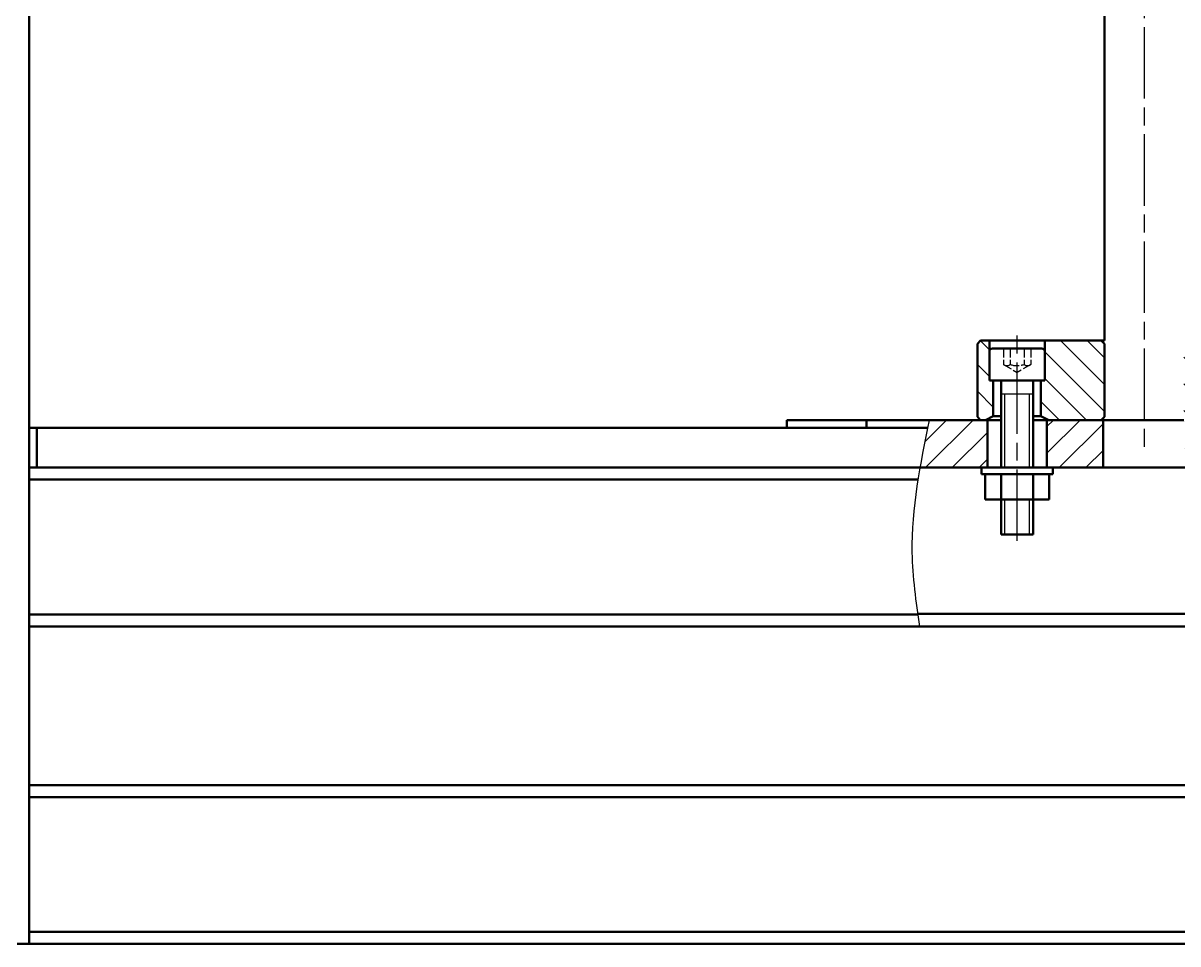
# Model space of a CAD drawing. Header units: millimetres. Extents: x -1615 to 4166, y 5 to 3174.
# Drawn here: x 221.9 to 318.9, y 2038 to 2115.4 of the extents above; entities that cross this region are included whole.
import ezdxf

# ---------------------------------------------------------------- set-up
doc = ezdxf.new("R2010")
doc.units = ezdxf.units.MM
doc.header["$LTSCALE"] = 0.25
for name, pattern in [('ACAD_ISO02W100', [15, 12, -3]), ('ACAD_ISO08W100', [36, 24, -3, 6, -3]), ('AM_ISO02W050x2', [3.75, 3, -0.75])]:
    doc.linetypes.add(name, pattern=pattern)
doc.layers.get('0').update_dxf_attribs({"lineweight": 50})
for name, color, linetype, lineweight in [('duong tam', 2, 'ACAD_ISO08W100', 25), ('Hatch', 5, 'Continuous', 25), ('Net dam', 7, 'Continuous', 50), ('net manh', 3, 'Continuous', 25), ('netdut', 6, 'ACAD_ISO02W100', 25)]:
    doc.layers.add(name, color=color, linetype=linetype, lineweight=lineweight)

msp = doc.modelspace()

# ---------------------------------------------------------------- hatches: boundary and pattern name
at = {"layer": 'Hatch'}
h = msp.add_hatch(dxfattribs=at)
h.set_pattern_fill('ANSI31', color=256, scale=0.5, angle=90)
h.paths.add_polyline_path([(312.725, 2088.434), (312.458, 2088.7), (308.391, 2088.7), (307.725, 2088.375), (307.725, 2085.367), (307.391, 2085.367), (307.391, 2082.359), (308.058, 2082.034), (312.458, 2082.034), (312.725, 2082.3)])
h.paths.add_polyline_path([(324.391, 2088.375), (323.725, 2088.7), (319.658, 2088.7), (319.391, 2088.434), (319.391, 2082.3), (319.658, 2082.034), (324.058, 2082.034), (324.725, 2082.359), (324.725, 2085.367), (324.391, 2085.367)])
h.paths.add_polyline_path([(330.058, 2088.434), (329.791, 2088.7), (329.725, 2088.7), (329.058, 2088.375), (329.058, 2085.367), (328.725, 2085.367), (328.725, 2082.359), (329.391, 2082.034), (329.791, 2082.034), (330.058, 2082.3)])
h.paths.add_polyline_path([(303.391, 2085.367), (303.058, 2085.367), (303.058, 2088.375), (302.391, 2088.7), (302.325, 2088.7), (302.058, 2088.434), (302.058, 2082.3), (302.325, 2082.034), (302.725, 2082.034), (303.391, 2082.359)])
h = msp.add_hatch(dxfattribs=at)
h.set_pattern_fill('ANSI31', color=256, scale=0.5)
edge = h.paths.add_edge_path()
edge.add_line((302.891, 2082.034), (298.003, 2082.034))
edge.add_spline(control_points=[(298.003, 2082.034), (297.957, 2081.811), (297.912, 2081.589), (297.867, 2081.367)], knot_values=[0, 0, 0, 0, 0.672991, 0.672991, 0.672991, 0.672991], degree=3, periodic=0)
edge.add_spline(control_points=[(297.867, 2081.367), (297.641, 2080.256), (297.419, 2079.145), (297.225, 2078.034)], knot_values=[0.672991, 0.672991, 0.672991, 0.672991, 4.03734, 4.03734, 4.03734, 4.03734], degree=3, periodic=0)
edge.add_line((297.225, 2078.034), (302.891, 2078.034))
edge.add_line((302.891, 2078.034), (302.891, 2082.034))
h.paths.add_polyline_path([(312.608, 2082.034), (307.891, 2082.034), (307.891, 2078.034), (312.608, 2078.034)])
h.paths.add_polyline_path([(324.225, 2082.034), (319.508, 2082.034), (319.508, 2078.034), (324.225, 2078.034)])
edge = h.paths.add_edge_path()
edge.add_spline(control_points=[(334.09, 2078.034), (334.038, 2078.498), (333.983, 2079.61), (334.192, 2080.72), (334.337, 2081.367)], knot_values=[0.677073, 0.677073, 0.677073, 0.677073, 2.085658, 4.056839, 4.056839, 4.056839, 4.056839], degree=3, periodic=0)
edge.add_spline(control_points=[(334.337, 2081.367), (334.387, 2081.589), (334.439, 2081.811), (334.492, 2082.034)], knot_values=[0, 0, 0, 0, 0.677073, 0.677073, 0.677073, 0.677073], degree=3, periodic=0)
edge.add_line((334.492, 2082.034), (329.225, 2082.034))
edge.add_line((329.225, 2082.034), (329.225, 2078.034))
edge.add_line((329.225, 2078.034), (334.09, 2078.034))

# ---------------------------------------------------------------- linework, layer by layer
at = {"color": 7, "linetype": 'Continuous', "lineweight": 25}
for p, q in [((303.058, 2085.367), (303.891, 2085.367)), ((306.891, 2085.367), (303.891, 2085.367)), ((304.058, 2084.3), (304.058, 2082.967)), ((306.725, 2084.2), (304.058, 2084.2)), ((306.725, 2082.967), (306.725, 2084.3)), ((306.725, 2078.034), (304.058, 2078.034))]:
    msp.add_line(p, q, dxfattribs=at)
at = {"layer": 'duong tam'}
for p, q in [((316.058, 2277.034), (316.058, 2079.034)), ((305.391, 2071.878), (305.391, 2089.478))]:
    msp.add_line(p, q, dxfattribs=at)
at = {"layer": 'Net dam'}
for p, q in [((222.391, 2078.034), (222.391, 2242.522)), ((312.725, 2143.547), (312.725, 2088.7)), ((302.058, 2088.434), (302.325, 2088.7)), ((302.325, 2088.7), (302.391, 2088.7)), ((302.391, 2088.7), (308.391, 2088.7)), ((303.058, 2085.367), (303.058, 2088.7)), ((307.725, 2088.7), (307.725, 2085.367)), ((308.391, 2088.7), (312.458, 2088.7)), ((312.458, 2088.7), (312.725, 2088.434)), ((312.458, 2088.7), (312.725, 2088.7)), ((302.058, 2082.3), (302.058, 2088.434)), ((303.058, 2087.767), (303.058, 2085.367)), ((303.325, 2088.034), (307.458, 2088.034)), ((307.725, 2087.767), (307.725, 2085.367)), ((312.725, 2082.3), (312.725, 2088.434)), ((303.391, 2085.367), (303.058, 2085.367)), ((307.725, 2085.367), (303.058, 2085.367)), ((307.725, 2085.367), (303.058, 2085.367)), ((303.391, 2082.359), (303.391, 2085.367)), ((304.058, 2085.367), (303.391, 2085.367)), ((303.891, 2085.367), (306.891, 2085.367)), ((304.058, 2085.367), (304.058, 2078.034)), ((306.438, 2085.367), (304.344, 2085.367)), ((307.391, 2085.367), (306.725, 2085.367)), ((306.725, 2085.367), (306.725, 2078.034)), ((307.391, 2085.367), (307.391, 2082.359)), ((307.725, 2085.367), (307.391, 2085.367)), ((286.058, 2081.367), (286.058, 2082.034)), ((286.058, 2082.034), (292.725, 2082.034)), ((292.725, 2082.034), (292.725, 2081.367)), ((298.003, 2082.034), (292.725, 2082.034)), ((302.891, 2082.034), (298.003, 2082.034)), ((302.325, 2082.034), (302.058, 2082.3)), ((302.325, 2082.034), (302.725, 2082.034)), ((303.391, 2082.359), (302.725, 2082.034)), ((302.891, 2082.034), (302.891, 2078.034)), ((302.891, 2082.034), (304.058, 2082.034)), ((303.391, 2082.359), (304.058, 2082.359)), ((306.725, 2082.359), (307.391, 2082.359)), ((306.725, 2082.034), (307.891, 2082.034)), ((308.058, 2082.034), (307.391, 2082.359)), ((307.891, 2078.034), (307.891, 2082.034)), ((312.608, 2082.034), (307.891, 2082.034)), ((308.058, 2082.034), (312.458, 2082.034)), ((312.725, 2082.3), (312.458, 2082.034)), ((312.608, 2082.034), (312.608, 2078.034)), ((312.608, 2082.034), (312.725, 2082.034)), ((319.391, 2082.034), (312.725, 2082.034)), ((223.058, 2081.367), (222.391, 2081.367)), ((223.058, 2078.034), (223.058, 2081.367)), ((297.867, 2081.367), (223.058, 2081.367)), ((222.391, 2078.034), (223.058, 2078.034)), ((222.391, 2077.034), (222.391, 2078.034)), ((297.225, 2078.034), (223.058, 2078.034)), ((302.891, 2078.034), (297.225, 2078.034)), ((302.391, 2078.034), (302.391, 2077.5)), ((302.391, 2078.034), (308.391, 2078.034)), ((302.891, 2078.034), (307.891, 2078.034)), ((312.608, 2078.034), (307.891, 2078.034)), ((308.391, 2078.034), (308.391, 2077.5)), ((312.608, 2078.034), (313.716, 2078.034)), ((313.716, 2078.034), (318.4, 2078.034)), ((318.4, 2078.034), (319.508, 2078.034)), ((222.391, 2077.034), (297.057, 2077.034)), ((222.391, 2073.9), (222.391, 2077.034)), ((302.391, 2077.5), (308.391, 2077.5)), ((302.696, 2075.367), (302.696, 2077.5)), ((303.425, 2077.5), (307.358, 2077.5)), ((304.044, 2075.367), (304.044, 2077.5)), ((306.739, 2075.367), (306.739, 2077.5)), ((308.086, 2075.367), (308.086, 2077.5)), ((308.086, 2075.787), (308.086, 2077.08)), ((302.696, 2075.367), (308.086, 2075.367)), ((304.058, 2075.364), (304.058, 2072.431)), ((306.725, 2075.364), (306.725, 2072.431)), ((222.391, 2073.767), (222.391, 2073.9)), ((222.391, 2073.634), (222.391, 2073.767)), ((222.391, 2073.567), (222.391, 2073.634)), ((222.391, 2073.434), (222.391, 2073.567)), ((222.391, 2069.3), (222.391, 2073.434)), ((304.058, 2072.431), (306.725, 2072.431)), ((222.391, 2069.167), (222.391, 2069.3)), ((222.391, 2069.1), (222.391, 2069.167)), ((222.391, 2068.967), (222.391, 2069.1)), ((222.391, 2068.834), (222.391, 2068.967)), ((222.391, 2065.7), (222.391, 2068.834)), ((222.391, 2065.7), (297.042, 2065.7)), ((222.391, 2064.7), (222.391, 2065.7)), ((297.032, 2065.767), (334.825, 2065.767)), ((222.391, 2064.7), (297.182, 2064.7)), ((222.391, 2051.367), (222.391, 2064.7)), ((297.182, 2064.7), (334.736, 2064.7)), ((499.725, 2051.367), (222.391, 2051.367)), ((222.391, 2050.367), (222.391, 2051.367)), ((499.725, 2050.367), (222.391, 2050.367)), ((222.391, 2047.234), (222.391, 2050.367)), ((222.391, 2047.1), (222.391, 2047.234)), ((222.391, 2046.967), (222.391, 2047.1)), ((222.391, 2046.9), (222.391, 2046.967)), ((222.391, 2046.767), (222.391, 2046.9)), ((222.391, 2042.634), (222.391, 2046.767)), ((222.391, 2042.5), (222.391, 2042.634)), ((222.391, 2042.434), (222.391, 2042.5)), ((222.391, 2042.3), (222.391, 2042.434)), ((222.391, 2042.167), (222.391, 2042.3)), ((222.391, 2039.034), (222.391, 2042.167)), ((499.725, 2039.034), (222.391, 2039.034)), ((222.391, 2038.034), (222.391, 2039.034)), ((222.391, 2038.034), (221.391, 2038.034)), ((499.725, 2038.034), (222.391, 2038.034))]:
    msp.add_line(p, q, dxfattribs=at)
for centre, start, end in [((303.325, 2087.767), 90, 180), ((307.458, 2087.767), 0, 90)]:
    msp.add_arc(centre, 0.267, start, end, dxfattribs=at)
at = {"layer": 'net manh'}
for p, q in [((304.344, 2078.034), (304.344, 2084.2)), ((306.438, 2078.034), (306.438, 2084.2)), ((304.344, 2072.431), (304.344, 2075.364)), ((306.438, 2072.431), (306.438, 2075.364))]:
    msp.add_line(p, q, dxfattribs=at)
msp.add_spline([(298.003, 2082.034), (296.558, 2070.906), (297.182, 2064.7)], degree=3, dxfattribs=at)
msp.add_spline([(298.003, 2082.034), (296.558, 2070.906), (297.182, 2064.7)], degree=3, dxfattribs=at)
at = {"layer": 'netdut', "linetype": 'AM_ISO02W050x2'}
for p, q in [((304.236, 2088.034), (304.236, 2086.7)), ((304.814, 2088.034), (304.814, 2086.7)), ((305.969, 2088.034), (305.969, 2086.7)), ((306.546, 2088.034), (306.546, 2086.7)), ((304.236, 2086.7), (305.391, 2086.033)), ((306.546, 2086.7), (305.391, 2086.033))]:
    msp.add_line(p, q, dxfattribs=at)
for centre, radius, start, end in [((304.525, 2087.071), 0.47, 232.12112, 307.87888), ((305.391, 2088.334), 1.732, 250.52878, 289.47122), ((306.258, 2087.071), 0.47, 232.12112, 307.87888)]:
    msp.add_arc(centre, radius, start, end, dxfattribs=at)

doc.saveas('drawing.dxf')
